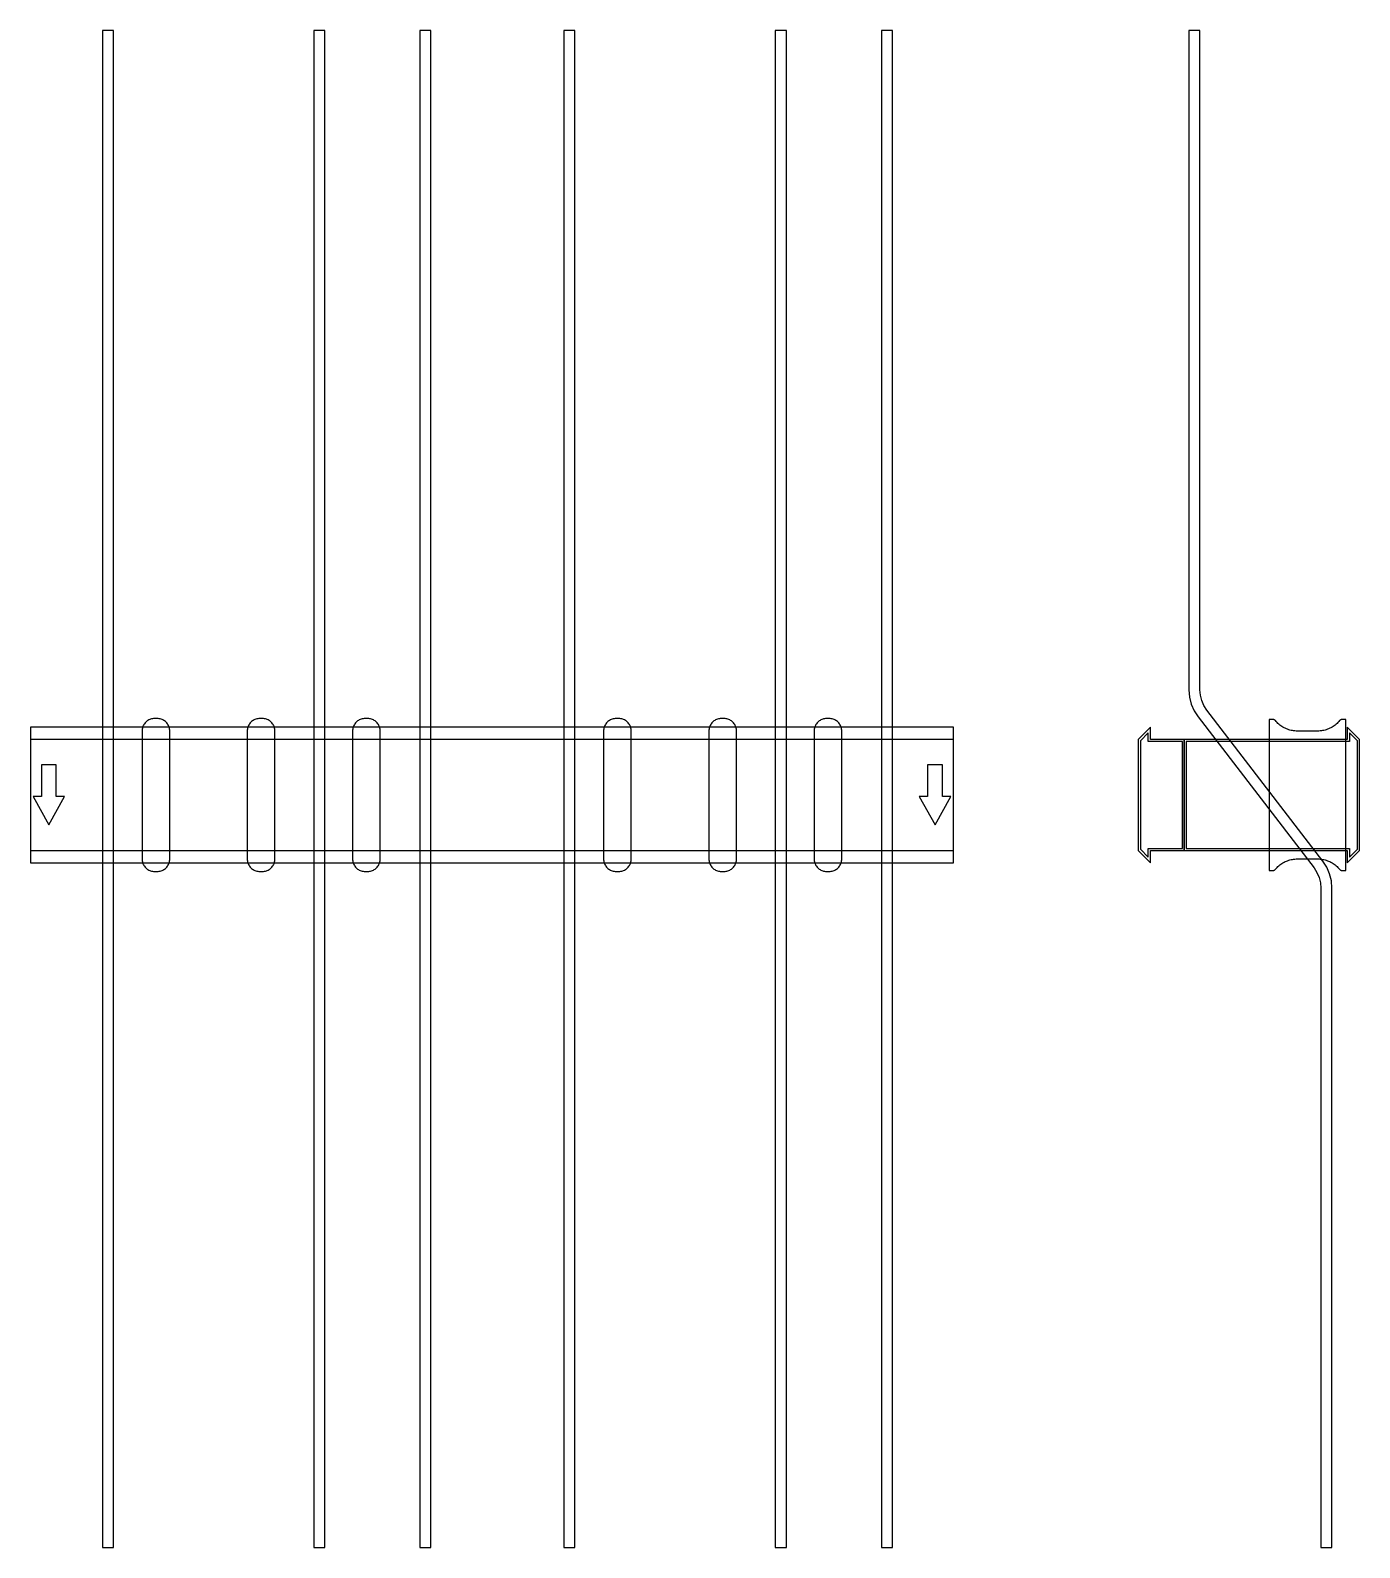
# Model space of a CAD drawing. Extents: x 0 to 1440, y -815 to 828.
import ezdxf

# ---------------------------------------------------------------- set-up
doc = ezdxf.new("R2010")
doc.units = 0
doc.layers.add('Halfen', color=7, linetype='CONTINUOUS')

msp = doc.modelspace()

# ---------------------------------------------------------------- linework, layer by layer
at = {"layer": 'Halfen', "color": 7}
for points in [[(90, -815.455), (90, 828.419), (78, 828.419), (78, -815.455)], [(319, -815.455), (319, 828.419), (307, 828.419), (307, -815.455)], [(434, -815.455), (434, 828.419), (422, 828.419), (422, -815.455)], [(590, -815.455), (590, 828.419), (578, 828.419), (578, -815.455)], [(819, -815.455), (819, 828.419), (807, 828.419), (807, -815.455)], [(934, -815.455), (934, 828.419), (922, 828.419), (922, -815.455)], [(1410, -815.455), (1410, -100.956), (1409.359, -93.137), (1407.453, -85.527), (1404.332, -78.329), (1400.081, -71.735), (1274.439, 92.004), (1271.251, 96.949), (1268.911, 102.348), (1267.481, 108.055), (1267, 113.919), (1267, 167.419), (1267, 828.419), (1255, 828.419), (1255, 167.419), (1255, 113.919), (1255.641, 106.101), (1257.547, 98.49), (1260.668, 91.292), (1264.919, 84.699), (1390.561, -79.04), (1393.749, -83.986), (1396.089, -89.384), (1397.519, -95.092), (1398, -100.956), (1398, -815.455)], [(151, -69.3), (151, -56.8), (151, 69.3), (150.958, 70.359), (150.834, 71.412), (150.627, 72.452), (150.339, 73.472), (149.972, 74.466), (149.529, 75.429), (149.011, 76.354), (148.422, 77.235), (147.765, 78.068), (147.046, 78.846), (146.268, 79.565), (145.435, 80.222), (144.554, 80.811), (143.629, 81.329), (142.666, 81.772), (141.672, 82.139), (140.652, 82.427), (139.612, 82.634), (138.559, 82.758), (137.5, 82.8), (134.5, 82.8), (133.441, 82.758), (132.388, 82.634), (131.348, 82.427), (130.328, 82.139), (129.334, 81.772), (128.371, 81.329), (127.446, 80.811), (126.565, 80.222), (125.732, 79.565), (124.954, 78.846), (124.235, 78.068), (123.578, 77.235), (122.989, 76.354), (122.471, 75.429), (122.028, 74.466), (121.661, 73.472), (121.373, 72.452), (121.166, 71.412), (121.042, 70.359), (121, 69.3), (121, -56.8), (121, -69.3), (121.042, -70.359), (121.166, -71.412), (121.373, -72.452), (121.661, -73.472), (122.028, -74.466), (122.471, -75.429), (122.989, -76.354), (123.578, -77.235), (124.235, -78.068), (124.954, -78.846), (125.732, -79.565), (126.565, -80.222), (127.446, -80.811), (128.371, -81.329), (129.334, -81.772), (130.328, -82.139), (131.348, -82.427), (132.388, -82.634), (133.441, -82.758), (134.5, -82.8), (137.5, -82.8), (138.559, -82.758), (139.612, -82.634), (140.652, -82.427), (141.672, -82.139), (142.666, -81.772), (143.629, -81.329), (144.554, -80.811), (145.435, -80.222), (146.268, -79.565), (147.046, -78.846), (147.765, -78.068), (148.422, -77.235), (149.011, -76.354), (149.529, -75.429), (149.972, -74.466), (150.339, -73.472), (150.627, -72.452), (150.834, -71.412), (150.958, -70.359), (151, -69.3)], [(265, -69.3), (265, -56.8), (265, 69.3), (264.958, 70.359), (264.834, 71.412), (264.627, 72.452), (264.339, 73.472), (263.972, 74.466), (263.529, 75.429), (263.011, 76.354), (262.422, 77.235), (261.765, 78.068), (261.046, 78.846), (260.268, 79.565), (259.435, 80.222), (258.554, 80.811), (257.629, 81.329), (256.666, 81.772), (255.672, 82.139), (254.652, 82.427), (253.612, 82.634), (252.559, 82.758), (251.5, 82.8), (248.5, 82.8), (247.441, 82.758), (246.388, 82.634), (245.348, 82.427), (244.328, 82.139), (243.334, 81.772), (242.371, 81.329), (241.446, 80.811), (240.565, 80.222), (239.732, 79.565), (238.954, 78.846), (238.235, 78.068), (237.578, 77.235), (236.989, 76.354), (236.471, 75.429), (236.028, 74.466), (235.661, 73.472), (235.373, 72.452), (235.166, 71.412), (235.042, 70.359), (235, 69.3), (235, -56.8), (235, -69.3), (235.042, -70.359), (235.166, -71.412), (235.373, -72.452), (235.661, -73.472), (236.028, -74.466), (236.471, -75.429), (236.989, -76.354), (237.578, -77.235), (238.235, -78.068), (238.954, -78.846), (239.732, -79.565), (240.565, -80.222), (241.446, -80.811), (242.371, -81.329), (243.334, -81.772), (244.328, -82.139), (245.348, -82.427), (246.388, -82.634), (247.441, -82.758), (248.5, -82.8), (251.5, -82.8), (252.559, -82.758), (253.612, -82.634), (254.652, -82.427), (255.672, -82.139), (256.666, -81.772), (257.629, -81.329), (258.554, -80.811), (259.435, -80.222), (260.268, -79.565), (261.046, -78.846), (261.765, -78.068), (262.422, -77.235), (263.011, -76.354), (263.529, -75.429), (263.972, -74.466), (264.339, -73.472), (264.627, -72.452), (264.834, -71.412), (264.958, -70.359), (265, -69.3)], [(379, -69.3), (379, -56.8), (379, 69.3), (378.958, 70.359), (378.834, 71.412), (378.627, 72.452), (378.339, 73.472), (377.972, 74.466), (377.529, 75.429), (377.011, 76.354), (376.422, 77.235), (375.765, 78.068), (375.046, 78.846), (374.268, 79.565), (373.435, 80.222), (372.554, 80.811), (371.629, 81.329), (370.666, 81.772), (369.672, 82.139), (368.652, 82.427), (367.612, 82.634), (366.559, 82.758), (365.5, 82.8), (362.5, 82.8), (361.441, 82.758), (360.388, 82.634), (359.348, 82.427), (358.328, 82.139), (357.334, 81.772), (356.371, 81.329), (355.446, 80.811), (354.565, 80.222), (353.732, 79.565), (352.954, 78.846), (352.235, 78.068), (351.578, 77.235), (350.989, 76.354), (350.471, 75.429), (350.028, 74.466), (349.661, 73.472), (349.373, 72.452), (349.166, 71.412), (349.042, 70.359), (349, 69.3), (349, -56.8), (349, -69.3), (349.042, -70.359), (349.166, -71.412), (349.373, -72.452), (349.661, -73.472), (350.028, -74.466), (350.471, -75.429), (350.989, -76.354), (351.578, -77.235), (352.235, -78.068), (352.954, -78.846), (353.732, -79.565), (354.565, -80.222), (355.446, -80.811), (356.371, -81.329), (357.334, -81.772), (358.328, -82.139), (359.348, -82.427), (360.388, -82.634), (361.441, -82.758), (362.5, -82.8), (365.5, -82.8), (366.559, -82.758), (367.612, -82.634), (368.652, -82.427), (369.672, -82.139), (370.666, -81.772), (371.629, -81.329), (372.554, -80.811), (373.435, -80.222), (374.268, -79.565), (375.046, -78.846), (375.765, -78.068), (376.422, -77.235), (377.011, -76.354), (377.529, -75.429), (377.972, -74.466), (378.339, -73.472), (378.627, -72.452), (378.834, -71.412), (378.958, -70.359), (379, -69.3)], [(651, -69.3), (651, -56.8), (651, 69.3), (650.958, 70.359), (650.834, 71.412), (650.627, 72.452), (650.339, 73.472), (649.972, 74.466), (649.529, 75.429), (649.011, 76.354), (648.422, 77.235), (647.765, 78.068), (647.046, 78.846), (646.268, 79.565), (645.435, 80.222), (644.554, 80.811), (643.629, 81.329), (642.666, 81.772), (641.672, 82.139), (640.652, 82.427), (639.612, 82.634), (638.559, 82.758), (637.5, 82.8), (634.5, 82.8), (633.441, 82.758), (632.388, 82.634), (631.348, 82.427), (630.328, 82.139), (629.334, 81.772), (628.371, 81.329), (627.446, 80.811), (626.565, 80.222), (625.732, 79.565), (624.954, 78.846), (624.235, 78.068), (623.578, 77.235), (622.989, 76.354), (622.471, 75.429), (622.028, 74.466), (621.661, 73.472), (621.373, 72.452), (621.166, 71.412), (621.042, 70.359), (621, 69.3), (621, -56.8), (621, -69.3), (621.042, -70.359), (621.166, -71.412), (621.373, -72.452), (621.661, -73.472), (622.028, -74.466), (622.471, -75.429), (622.989, -76.354), (623.578, -77.235), (624.235, -78.068), (624.954, -78.846), (625.732, -79.565), (626.565, -80.222), (627.446, -80.811), (628.371, -81.329), (629.334, -81.772), (630.328, -82.139), (631.348, -82.427), (632.388, -82.634), (633.441, -82.758), (634.5, -82.8), (637.5, -82.8), (638.559, -82.758), (639.612, -82.634), (640.652, -82.427), (641.672, -82.139), (642.666, -81.772), (643.629, -81.329), (644.554, -80.811), (645.435, -80.222), (646.268, -79.565), (647.046, -78.846), (647.765, -78.068), (648.422, -77.235), (649.011, -76.354), (649.529, -75.429), (649.972, -74.466), (650.339, -73.472), (650.627, -72.452), (650.834, -71.412), (650.958, -70.359), (651, -69.3)], [(765, -69.3), (765, -56.8), (765, 69.3), (764.958, 70.359), (764.834, 71.412), (764.627, 72.452), (764.339, 73.472), (763.972, 74.466), (763.529, 75.429), (763.011, 76.354), (762.422, 77.235), (761.765, 78.068), (761.046, 78.846), (760.268, 79.565), (759.435, 80.222), (758.554, 80.811), (757.629, 81.329), (756.666, 81.772), (755.672, 82.139), (754.652, 82.427), (753.612, 82.634), (752.559, 82.758), (751.5, 82.8), (748.5, 82.8), (747.441, 82.758), (746.388, 82.634), (745.348, 82.427), (744.328, 82.139), (743.334, 81.772), (742.371, 81.329), (741.446, 80.811), (740.565, 80.222), (739.732, 79.565), (738.954, 78.846), (738.235, 78.068), (737.578, 77.235), (736.989, 76.354), (736.471, 75.429), (736.028, 74.466), (735.661, 73.472), (735.373, 72.452), (735.166, 71.412), (735.042, 70.359), (735, 69.3), (735, -56.8), (735, -69.3), (735.042, -70.359), (735.166, -71.412), (735.373, -72.452), (735.661, -73.472), (736.028, -74.466), (736.471, -75.429), (736.989, -76.354), (737.578, -77.235), (738.235, -78.068), (738.954, -78.846), (739.732, -79.565), (740.565, -80.222), (741.446, -80.811), (742.371, -81.329), (743.334, -81.772), (744.328, -82.139), (745.348, -82.427), (746.388, -82.634), (747.441, -82.758), (748.5, -82.8), (751.5, -82.8), (752.559, -82.758), (753.612, -82.634), (754.652, -82.427), (755.672, -82.139), (756.666, -81.772), (757.629, -81.329), (758.554, -80.811), (759.435, -80.222), (760.268, -79.565), (761.046, -78.846), (761.765, -78.068), (762.422, -77.235), (763.011, -76.354), (763.529, -75.429), (763.972, -74.466), (764.339, -73.472), (764.627, -72.452), (764.834, -71.412), (764.958, -70.359), (765, -69.3)], [(879, -69.3), (879, -56.8), (879, 69.3), (878.958, 70.359), (878.834, 71.412), (878.627, 72.452), (878.339, 73.472), (877.972, 74.466), (877.529, 75.429), (877.011, 76.354), (876.422, 77.235), (875.765, 78.068), (875.046, 78.846), (874.268, 79.565), (873.435, 80.222), (872.554, 80.811), (871.629, 81.329), (870.666, 81.772), (869.672, 82.139), (868.652, 82.427), (867.612, 82.634), (866.559, 82.758), (865.5, 82.8), (862.5, 82.8), (861.441, 82.758), (860.388, 82.634), (859.348, 82.427), (858.328, 82.139), (857.334, 81.772), (856.371, 81.329), (855.446, 80.811), (854.565, 80.222), (853.732, 79.565), (852.954, 78.846), (852.235, 78.068), (851.578, 77.235), (850.989, 76.354), (850.471, 75.429), (850.028, 74.466), (849.661, 73.472), (849.373, 72.452), (849.166, 71.412), (849.042, 70.359), (849, 69.3), (849, -56.8), (849, -69.3), (849.042, -70.359), (849.166, -71.412), (849.373, -72.452), (849.661, -73.472), (850.028, -74.466), (850.471, -75.429), (850.989, -76.354), (851.578, -77.235), (852.235, -78.068), (852.954, -78.846), (853.732, -79.565), (854.565, -80.222), (855.446, -80.811), (856.371, -81.329), (857.334, -81.772), (858.328, -82.139), (859.348, -82.427), (860.388, -82.634), (861.441, -82.758), (862.5, -82.8), (865.5, -82.8), (866.559, -82.758), (867.612, -82.634), (868.652, -82.427), (869.672, -82.139), (870.666, -81.772), (871.629, -81.329), (872.554, -80.811), (873.435, -80.222), (874.268, -79.565), (875.046, -78.846), (875.765, -78.068), (876.422, -77.235), (877.011, -76.354), (877.529, -75.429), (877.972, -74.466), (878.339, -73.472), (878.627, -72.452), (878.834, -71.412), (878.958, -70.359), (879, -69.3)], [(0, -73.5), (1000, -73.5), (1000, 73.5), (0, 73.5)], [(1250, -60), (1250, 60), (1213.5, 60), (1213.5, 73.5), (1200, 60), (1200, -60), (1213.5, -73.5), (1213.5, -60)], [(1248, -58), (1248, 58), (1211, 58), (1211, 67.25), (1202.5, 58.75), (1202.5, -58.75), (1211, -67.25), (1211, -58)], [(1440, -60), (1440, 60), (1426.5, 73.5), (1426.5, 60), (1250, 60), (1250, -60), (1426.5, -60), (1426.5, -73.5)], [(1437.5, -58.75), (1437.5, 58.75), (1429, 67.25), (1429, 58), (1252, 58), (1252, -58), (1429, -58), (1429, -67.25)], [(1425, -81.8), (1425, 81.8), (1421, 81.8), (1420.846, 81.797), (1420.691, 81.786), (1420.538, 81.769), (1420.385, 81.746), (1420.234, 81.715), (1420.084, 81.678), (1419.936, 81.634), (1419.789, 81.584), (1419.646, 81.527), (1419.505, 81.464), (1419.366, 81.395), (1419.231, 81.32), (1419.1, 81.239), (1418.972, 81.153), (1418.848, 81.06), (1418.728, 80.963), (1418.613, 80.86), (1418.502, 80.752), (1418.397, 80.639), (1418.296, 80.522), (1417.41, 79.491), (1416.479, 78.5), (1415.505, 77.551), (1414.491, 76.646), (1413.437, 75.787), (1412.347, 74.975), (1411.222, 74.211), (1410.064, 73.499), (1408.876, 72.838), (1407.66, 72.23), (1406.418, 71.676), (1405.153, 71.178), (1403.867, 70.736), (1402.563, 70.351), (1401.243, 70.024), (1399.911, 69.756), (1398.567, 69.547), (1397.216, 69.397), (1395.859, 69.307), (1394.5, 69.277), (1372.5, 69.277), (1371.141, 69.307), (1369.784, 69.397), (1368.433, 69.547), (1367.089, 69.756), (1365.757, 70.024), (1364.437, 70.351), (1363.133, 70.736), (1361.847, 71.178), (1360.582, 71.676), (1359.34, 72.23), (1358.124, 72.838), (1356.936, 73.499), (1355.778, 74.211), (1354.653, 74.975), (1353.563, 75.787), (1352.509, 76.646), (1351.495, 77.551), (1350.521, 78.5), (1349.59, 79.491), (1348.704, 80.522), (1348.603, 80.639), (1348.498, 80.752), (1348.387, 80.86), (1348.272, 80.963), (1348.152, 81.06), (1348.028, 81.153), (1347.9, 81.239), (1347.769, 81.32), (1347.634, 81.395), (1347.495, 81.464), (1347.354, 81.527), (1347.211, 81.584), (1347.064, 81.634), (1346.916, 81.678), (1346.766, 81.715), (1346.615, 81.746), (1346.462, 81.769), (1346.309, 81.786), (1346.154, 81.797), (1346, 81.8), (1342, 81.8), (1342, -81.8), (1346, -81.8), (1346.154, -81.797), (1346.309, -81.786), (1346.462, -81.769), (1346.615, -81.746), (1346.766, -81.715), (1346.916, -81.678), (1347.064, -81.634), (1347.211, -81.584), (1347.354, -81.527), (1347.495, -81.464), (1347.634, -81.395), (1347.769, -81.32), (1347.9, -81.239), (1348.028, -81.153), (1348.152, -81.06), (1348.272, -80.963), (1348.387, -80.86), (1348.498, -80.752), (1348.603, -80.639), (1348.704, -80.522), (1349.59, -79.491), (1350.521, -78.5), (1351.495, -77.551), (1352.509, -76.646), (1353.563, -75.787), (1354.653, -74.975), (1355.778, -74.211), (1356.936, -73.499), (1358.124, -72.838), (1359.34, -72.23), (1360.582, -71.676), (1361.847, -71.178), (1363.133, -70.736), (1364.437, -70.351), (1365.757, -70.024), (1367.089, -69.756), (1368.433, -69.547), (1369.784, -69.397), (1371.141, -69.307), (1372.5, -69.277), (1394.5, -69.277), (1395.859, -69.307), (1397.216, -69.397), (1398.567, -69.547), (1399.911, -69.756), (1401.243, -70.024), (1402.563, -70.351), (1403.867, -70.736), (1405.153, -71.178), (1406.418, -71.676), (1407.66, -72.23), (1408.876, -72.838), (1410.064, -73.499), (1411.222, -74.211), (1412.347, -74.975), (1413.437, -75.787), (1414.491, -76.646), (1415.505, -77.551), (1416.479, -78.5), (1417.41, -79.491), (1418.296, -80.522), (1418.397, -80.639), (1418.502, -80.752), (1418.613, -80.86), (1418.728, -80.963), (1418.848, -81.06), (1418.972, -81.153), (1419.1, -81.239), (1419.231, -81.32), (1419.366, -81.395), (1419.505, -81.464), (1419.646, -81.527), (1419.789, -81.584), (1419.936, -81.634), (1420.084, -81.678), (1420.234, -81.715), (1420.385, -81.746), (1420.538, -81.769), (1420.691, -81.786), (1420.846, -81.797), (1421, -81.8)], [(0, -60), (1000, -60), (1000, 60), (0, 60)], [(20, -32.5), (37, -1.5), (28, -1.5), (28, 32.5), (12, 32.5), (12, -1.5), (3, -1.5)], [(980, -32.5), (997, -1.5), (988, -1.5), (988, 32.5), (972, 32.5), (972, -1.5), (963, -1.5)]]:
    msp.add_lwpolyline(points, close=True, dxfattribs=at)

doc.saveas('drawing.dxf')
